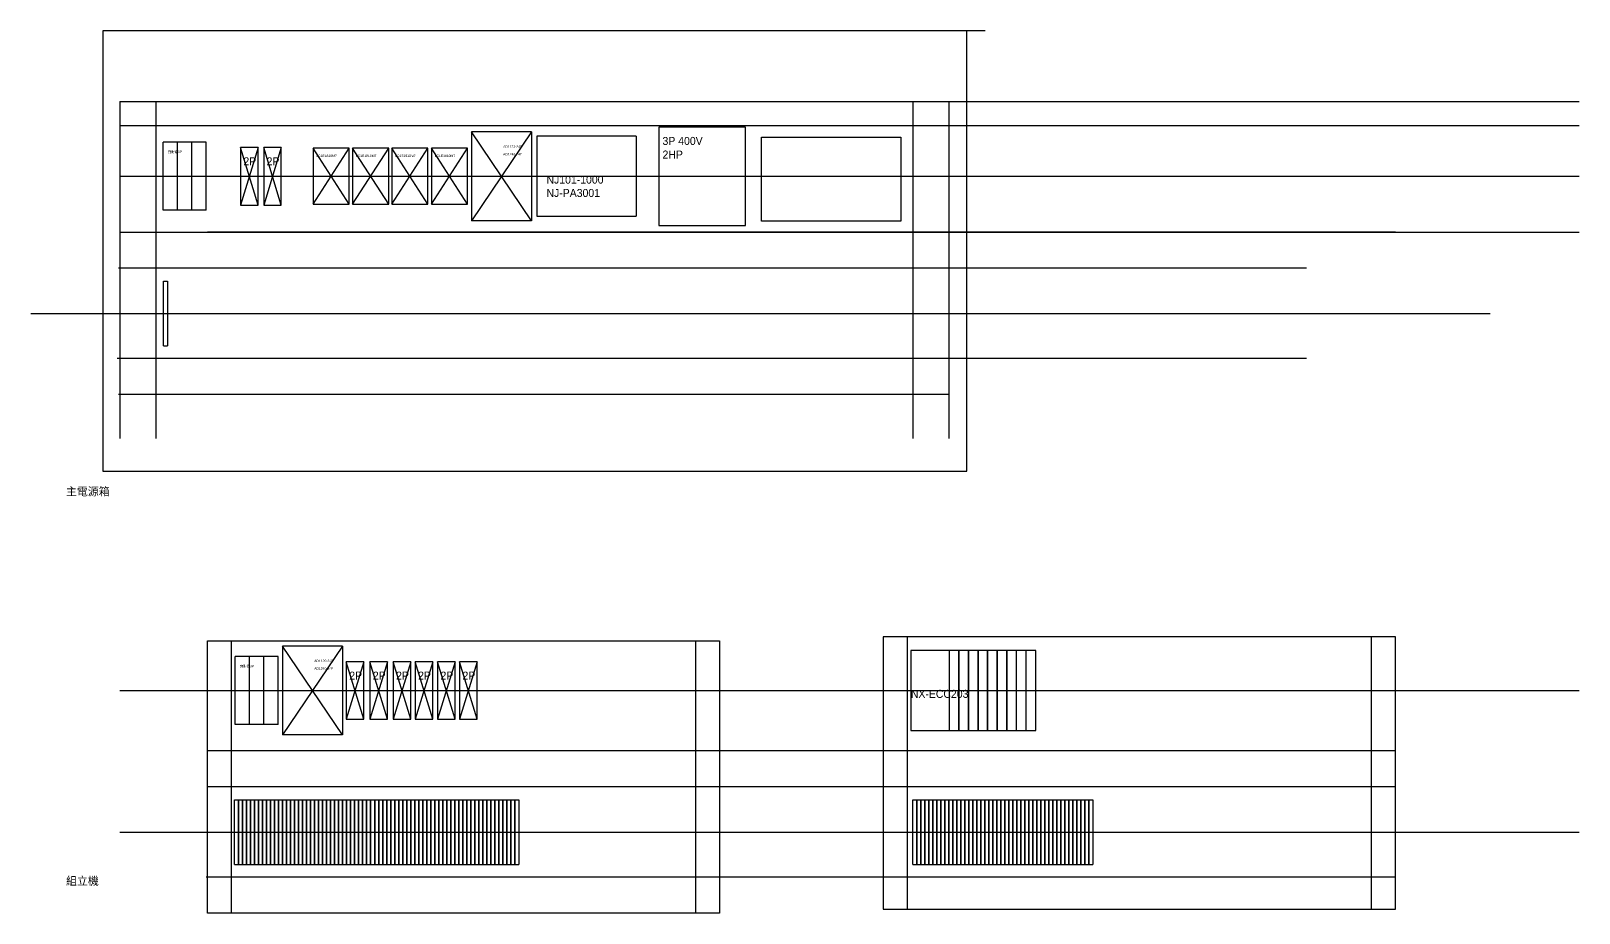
# Model space of a CAD drawing. Header units: millimetres. Extents: x -1938 to 2299, y -1655 to 1008.
# Drawn here: x 333 to 2268, y -94 to 1008 of the extents above; entities that cross this region are included whole.
import ezdxf

# ---------------------------------------------------------------- set-up
doc = ezdxf.new("R2010")
doc.units = ezdxf.units.MM
doc.styles.add('註記', font='arial.ttf', dxfattribs={"height": 3})

msp = doc.modelspace()

# ---------------------------------------------------------------- linework, layer by layer
for p, q in [((1525.5, 1007.5), (423, 1007.5)), ((423, 1007.5), (423, 457.5)), ((1502.5, 457.5), (1502.5, 1007.5)), ((423, 952), (423, 457.5)), ((444, 919.5), (2267.5, 919.5)), ((444, 919.5), (444, 498.5)), ((489, 919.5), (489, 498.5)), ((1435, 919.5), (1435, 498.5)), ((1480, 919.5), (1480, 498.5)), ((444, 889.5), (2267.5, 889.5)), ((958.5, 881.5), (883.5, 881.5)), ((883.5, 881.5), (883.5, 770.5)), ((958.5, 881.5), (883.5, 770.5)), ((958.5, 770.5), (883.5, 881.5)), ((958.5, 881.5), (958.5, 770.5)), ((965.2, 876), (965.2, 776)), ((1089.2, 876), (965.2, 876)), ((1089.2, 876), (1089.2, 776)), ((1225.8, 887.5), (1117.8, 887.5)), ((1117.8, 887.5), (1117.8, 764.5)), ((1225.8, 764.5), (1225.8, 887.5)), ((1246, 875), (1420, 875)), ((1246, 770), (1246, 875)), ((1420, 875), (1420, 770)), ((498, 783.5), (498, 868.5)), ((552, 868.5), (498, 868.5)), ((516, 783.5), (516, 868.5)), ((534, 783.5), (534, 868.5)), ((552, 783.5), (552, 868.5)), ((616.8, 862), (594.8, 862)), ((594.8, 862), (594.8, 790)), ((616.8, 862), (594.8, 790)), ((616.8, 790), (594.8, 862)), ((616.8, 790), (616.8, 862)), ((645.8, 862), (623.8, 862)), ((623.8, 862), (623.8, 790)), ((645.8, 862), (623.8, 790)), ((645.8, 790), (623.8, 862)), ((645.8, 790), (645.8, 862)), ((730.5, 861), (685.5, 861)), ((685.5, 861), (685.5, 791)), ((685.5, 791), (730.5, 861)), ((730.5, 791), (685.5, 861)), ((730.5, 791), (730.5, 861)), ((780, 861), (735, 861)), ((735, 861), (735, 791)), ((735, 791), (780, 861)), ((780, 791), (735, 861)), ((780, 791), (780, 861)), ((829, 861), (784, 861)), ((784, 861), (784, 791)), ((784, 791), (829, 861)), ((829, 791), (784, 861)), ((829, 791), (829, 861)), ((878.5, 861), (833.5, 861)), ((833.5, 861), (833.5, 791)), ((833.5, 791), (878.5, 861)), ((878.5, 791), (833.5, 861)), ((878.5, 791), (878.5, 861)), ((444, 826), (2267.5, 826)), ((552, 783.5), (498, 783.5)), ((594.8, 790), (616.8, 790)), ((623.8, 790), (645.8, 790)), ((685.5, 791), (730.5, 791)), ((735, 791), (780, 791)), ((784, 791), (829, 791)), ((833.5, 791), (878.5, 791)), ((965.2, 776), (1089.2, 776)), ((444, 756), (2267.5, 756)), ((2038, 756), (553.5, 756)), ((958.5, 770.5), (883.5, 770.5)), ((1117.8, 764.5), (1225.8, 764.5)), ((1420, 770), (1246, 770)), ((1927, 711), (442.5, 711)), ((498.5, 614), (498.5, 695)), ((498.5, 695), (503.5, 695)), ((503.5, 695), (503.5, 614)), ((333, 654.5), (2156.5, 654.5)), ((498.5, 614), (503.5, 614)), ((1927, 598.5), (440.8, 598.5)), ((1480, 553.5), (442.5, 553.5)), ((423, 457.5), (1502.5, 457.5)), ((553.5, -94.5), (553.5, 245.5)), ((553.5, 245.5), (1193.5, 245.5)), ((583.5, -94.5), (583.5, 245.5)), ((722.5, 239), (647.5, 239)), ((647.5, 239), (647.5, 128)), ((722.5, 239), (647.5, 128)), ((722.5, 128), (647.5, 239)), ((722.5, 239), (722.5, 128)), ((1163.5, 245.5), (1163.5, -94.5)), ((1193.5, 245.5), (1193.5, -94.5)), ((2038, 250.5), (1398, 250.5)), ((1398, 250.5), (1398, -89.5)), ((1428, 250.5), (1428, -89.5)), ((1432.5, 233.5), (1432.5, 133.5)), ((1480.5, 233.5), (1432.5, 233.5)), ((1480.5, 233.5), (1480.5, 133.5)), ((1492.5, 233.5), (1480.5, 233.5)), ((1480.5, 233.5), (1480.5, 133.5)), ((1492.5, 133.5), (1492.5, 233.5)), ((1492.5, 233.5), (1492.5, 133.5)), ((1504.5, 233.5), (1492.5, 233.5)), ((1504.5, 133.5), (1504.5, 233.5)), ((1504.5, 233.5), (1504.5, 133.5)), ((1516.5, 233.5), (1504.5, 233.5)), ((1516.5, 133.5), (1516.5, 233.5)), ((1516.5, 233.5), (1516.5, 133.5)), ((1528.5, 233.5), (1516.5, 233.5)), ((1528.5, 133.5), (1528.5, 233.5)), ((1528.5, 233.5), (1528.5, 133.5)), ((1540.5, 233.5), (1528.5, 233.5)), ((1540.5, 133.5), (1540.5, 233.5)), ((1540.5, 233.5), (1540.5, 133.5)), ((1552.5, 233.5), (1540.5, 233.5)), ((1552.5, 133.5), (1552.5, 233.5)), ((1552.5, 233.5), (1552.5, 133.5)), ((1564.5, 233.5), (1552.5, 233.5)), ((1564.5, 133.5), (1564.5, 233.5)), ((1576.5, 233.5), (1564.5, 233.5)), ((1576.5, 133.5), (1576.5, 233.5)), ((1588.5, 233.5), (1576.5, 233.5)), ((1588.5, 133.5), (1588.5, 233.5)), ((2008, -89.5), (2008, 250.5)), ((2038, -89.5), (2038, 250.5)), ((588, 141), (588, 226)), ((642, 226), (588, 226)), ((606, 141), (606, 226)), ((624, 141), (624, 226)), ((642, 141), (642, 226)), ((749, 219.5), (727, 219.5)), ((727, 219.5), (727, 147.5)), ((749, 219.5), (727, 147.5)), ((749, 147.5), (727, 219.5)), ((749, 147.5), (749, 219.5)), ((778.5, 219.5), (756.5, 219.5)), ((756.5, 219.5), (756.5, 147.5)), ((778.5, 219.5), (756.5, 147.5)), ((778.5, 147.5), (756.5, 219.5)), ((778.5, 147.5), (778.5, 219.5)), ((807.5, 219.5), (785.5, 219.5)), ((785.5, 219.5), (785.5, 147.5)), ((807.5, 219.5), (785.5, 147.5)), ((807.5, 147.5), (785.5, 219.5)), ((807.5, 147.5), (807.5, 219.5)), ((835, 219.5), (813, 219.5)), ((813, 219.5), (813, 147.5)), ((835, 219.5), (813, 147.5)), ((835, 147.5), (813, 219.5)), ((835, 147.5), (835, 219.5)), ((863, 219.5), (841, 219.5)), ((841, 219.5), (841, 147.5)), ((863, 219.5), (841, 147.5)), ((863, 147.5), (841, 219.5)), ((863, 147.5), (863, 219.5)), ((890.5, 219.5), (868.5, 219.5)), ((868.5, 219.5), (868.5, 147.5)), ((890.5, 219.5), (868.5, 147.5)), ((890.5, 147.5), (868.5, 219.5)), ((890.5, 147.5), (890.5, 219.5)), ((444, 183.5), (2267.5, 183.5)), ((642, 141), (588, 141)), ((727, 147.5), (749, 147.5)), ((756.5, 147.5), (778.5, 147.5)), ((785.5, 147.5), (807.5, 147.5)), ((813, 147.5), (835, 147.5)), ((841, 147.5), (863, 147.5)), ((868.5, 147.5), (890.5, 147.5)), ((722.5, 128), (647.5, 128)), ((1432.5, 133.5), (1480.5, 133.5)), ((1480.5, 133.5), (1492.5, 133.5)), ((1492.5, 133.5), (1504.5, 133.5)), ((1504.5, 133.5), (1516.5, 133.5)), ((1516.5, 133.5), (1528.5, 133.5)), ((1528.5, 133.5), (1540.5, 133.5)), ((1540.5, 133.5), (1552.5, 133.5)), ((1552.5, 133.5), (1564.5, 133.5)), ((1564.5, 133.5), (1576.5, 133.5)), ((1576.5, 133.5), (1588.5, 133.5)), ((2038, 108), (553.5, 108)), ((2038, 63), (553.5, 63)), ((587.5, -34), (587.5, 47)), ((587.5, 47), (592.5, 47)), ((592.5, 47), (592.5, -34)), ((592.5, -34), (592.5, 47)), ((592.5, 47), (597.5, 47)), ((597.5, 47), (597.5, -34)), ((597.5, -34), (597.5, 47)), ((597.5, 47), (602.5, 47)), ((602.5, 47), (602.5, -34)), ((602.5, -34), (602.5, 47)), ((602.5, 47), (607.5, 47)), ((607.5, 47), (607.5, -34)), ((607.5, -34), (607.5, 47)), ((607.5, 47), (612.5, 47)), ((612.5, 47), (612.5, -34)), ((612.5, -34), (612.5, 47)), ((612.5, 47), (617.5, 47)), ((617.5, 47), (617.5, -34)), ((617.5, -34), (617.5, 47)), ((617.5, 47), (622.5, 47)), ((622.5, 47), (622.5, -34)), ((622.5, -34), (622.5, 47)), ((622.5, 47), (627.5, 47)), ((627.5, 47), (627.5, -34)), ((627.5, -34), (627.5, 47)), ((627.5, 47), (632.5, 47)), ((632.5, 47), (632.5, -34)), ((632.5, -34), (632.5, 47)), ((632.5, 47), (637.5, 47)), ((637.5, 47), (637.5, -34)), ((637.5, -34), (637.5, 47)), ((637.5, 47), (642.5, 47)), ((642.5, 47), (642.5, -34)), ((642.5, -34), (642.5, 47)), ((642.5, 47), (647.5, 47)), ((647.5, 47), (647.5, -34)), ((647.5, -34), (647.5, 47)), ((647.5, 47), (652.5, 47)), ((652.5, 47), (652.5, -34)), ((652.5, -34), (652.5, 47)), ((652.5, 47), (657.5, 47)), ((657.5, 47), (657.5, -34)), ((657.5, -34), (657.5, 47)), ((657.5, 47), (662.5, 47)), ((662.5, 47), (662.5, -34)), ((662.5, -34), (662.5, 47)), ((662.5, 47), (667.5, 47)), ((667.5, 47), (667.5, -34)), ((667.5, -34), (667.5, 47)), ((667.5, 47), (672.5, 47)), ((672.5, 47), (672.5, -34)), ((672.5, -34), (672.5, 47)), ((672.5, 47), (677.5, 47)), ((677.5, 47), (677.5, -34)), ((677.5, -34), (677.5, 47)), ((677.5, 47), (682.5, 47)), ((682.5, 47), (682.5, -34)), ((682.5, -34), (682.5, 47)), ((682.5, 47), (687.5, 47)), ((687.5, 47), (687.5, -34)), ((687.5, -34), (687.5, 47)), ((687.5, 47), (692.5, 47)), ((692.5, 47), (692.5, -34)), ((692.5, -34), (692.5, 47)), ((692.5, 47), (697.5, 47)), ((697.5, 47), (697.5, -34)), ((697.5, -34), (697.5, 47)), ((697.5, 47), (702.5, 47)), ((702.5, 47), (702.5, -34)), ((702.5, -34), (702.5, 47)), ((702.5, 47), (707.5, 47)), ((707.5, 47), (707.5, -34)), ((707.5, -34), (707.5, 47)), ((707.5, 47), (712.5, 47)), ((712.5, 47), (712.5, -34)), ((712.5, -34), (712.5, 47)), ((712.5, 47), (717.5, 47)), ((717.5, 47), (717.5, -34)), ((717.5, -34), (717.5, 47)), ((717.5, 47), (722.5, 47)), ((722.5, 47), (722.5, -34)), ((722.5, -34), (722.5, 47)), ((722.5, 47), (727.5, 47)), ((727.5, 47), (727.5, -34)), ((727.5, -34), (727.5, 47)), ((727.5, 47), (732.5, 47)), ((732.5, 47), (732.5, -34)), ((732.5, -34), (732.5, 47)), ((732.5, 47), (737.5, 47)), ((737.5, 47), (737.5, -34)), ((737.5, -34), (737.5, 47)), ((737.5, 47), (742.5, 47)), ((742.5, 47), (742.5, -34)), ((742.5, -34), (742.5, 47)), ((742.5, 47), (747.5, 47)), ((747.5, 47), (747.5, -34)), ((747.5, -34), (747.5, 47)), ((747.5, 47), (752.5, 47)), ((752.5, 47), (752.5, -34)), ((752.5, -34), (752.5, 47)), ((752.5, 47), (757.5, 47)), ((757.5, 47), (757.5, -34)), ((757.5, -34), (757.5, 47)), ((757.5, 47), (762.5, 47)), ((762.5, 47), (762.5, -34)), ((762.5, -34), (762.5, 47)), ((762.5, 47), (767.5, 47)), ((767.5, 47), (767.5, -34)), ((767.5, -34), (767.5, 47)), ((767.5, 47), (772.5, 47)), ((772.5, 47), (772.5, -34)), ((772.5, -34), (772.5, 47)), ((772.5, 47), (777.5, 47)), ((777.5, 47), (777.5, -34)), ((777.5, -34), (777.5, 47)), ((777.5, 47), (782.5, 47)), ((782.5, 47), (782.5, -34)), ((782.5, -34), (782.5, 47)), ((782.5, 47), (787.5, 47)), ((787.5, 47), (787.5, -34)), ((787.5, -34), (787.5, 47)), ((787.5, 47), (792.5, 47)), ((792.5, 47), (792.5, -34)), ((792.5, -34), (792.5, 47)), ((792.5, 47), (797.5, 47)), ((797.5, 47), (797.5, -34)), ((797.5, -34), (797.5, 47)), ((797.5, 47), (802.5, 47)), ((802.5, 47), (802.5, -34)), ((802.5, -34), (802.5, 47)), ((802.5, 47), (807.5, 47)), ((807.5, 47), (807.5, -34)), ((807.5, -34), (807.5, 47)), ((807.5, 47), (812.5, 47)), ((812.5, 47), (812.5, -34)), ((812.5, -34), (812.5, 47)), ((812.5, 47), (817.5, 47)), ((817.5, 47), (817.5, -34)), ((817.5, -34), (817.5, 47)), ((817.5, 47), (822.5, 47)), ((822.5, 47), (822.5, -34)), ((822.5, -34), (822.5, 47)), ((822.5, 47), (827.5, 47)), ((827.5, 47), (827.5, -34)), ((827.5, -34), (827.5, 47)), ((827.5, 47), (832.5, 47)), ((832.5, 47), (832.5, -34)), ((832.5, -34), (832.5, 47)), ((832.5, 47), (837.5, 47)), ((837.5, 47), (837.5, -34)), ((837.5, -34), (837.5, 47)), ((837.5, 47), (842.5, 47)), ((842.5, 47), (842.5, -34)), ((842.5, -34), (842.5, 47)), ((842.5, 47), (847.5, 47)), ((847.5, 47), (847.5, -34)), ((847.5, -34), (847.5, 47)), ((847.5, 47), (852.5, 47)), ((852.5, 47), (852.5, -34)), ((852.5, -34), (852.5, 47)), ((852.5, 47), (857.5, 47)), ((857.5, 47), (857.5, -34)), ((857.5, -34), (857.5, 47)), ((857.5, 47), (862.5, 47)), ((862.5, 47), (862.5, -34)), ((862.5, -34), (862.5, 47)), ((862.5, 47), (867.5, 47)), ((867.5, 47), (867.5, -34)), ((867.5, -34), (867.5, 47)), ((867.5, 47), (872.5, 47)), ((872.5, 47), (872.5, -34)), ((872.5, -34), (872.5, 47)), ((872.5, 47), (877.5, 47)), ((877.5, 47), (877.5, -34)), ((877.5, -34), (877.5, 47)), ((877.5, 47), (882.5, 47)), ((882.5, 47), (882.5, -34)), ((882.5, -34), (882.5, 47)), ((882.5, 47), (887.5, 47)), ((887.5, 47), (887.5, -34)), ((887.5, -34), (887.5, 47)), ((887.5, 47), (892.5, 47)), ((892.5, 47), (892.5, -34)), ((892.5, -34), (892.5, 47)), ((892.5, 47), (897.5, 47)), ((897.5, 47), (897.5, -34)), ((897.5, -34), (897.5, 47)), ((897.5, 47), (902.5, 47)), ((902.5, 47), (902.5, -34)), ((902.5, -34), (902.5, 47)), ((902.5, 47), (907.5, 47)), ((907.5, 47), (907.5, -34)), ((907.5, -34), (907.5, 47)), ((907.5, 47), (912.5, 47)), ((912.5, 47), (912.5, -34)), ((912.5, -34), (912.5, 47)), ((912.5, 47), (917.5, 47)), ((917.5, 47), (917.5, -34)), ((917.5, -34), (917.5, 47)), ((917.5, 47), (922.5, 47)), ((922.5, 47), (922.5, -34)), ((922.5, -34), (922.5, 47)), ((922.5, 47), (927.5, 47)), ((927.5, 47), (927.5, -34)), ((927.5, -34), (927.5, 47)), ((927.5, 47), (932.5, 47)), ((932.5, 47), (932.5, -34)), ((932.5, -34), (932.5, 47)), ((932.5, 47), (937.5, 47)), ((937.5, 47), (937.5, -34)), ((937.5, -34), (937.5, 47)), ((937.5, 47), (942.5, 47)), ((942.5, 47), (942.5, -34)), ((1435, -34), (1435, 47)), ((1435, 47), (1440, 47)), ((1440, 47), (1440, -34)), ((1440, -34), (1440, 47)), ((1440, 47), (1445, 47)), ((1445, 47), (1445, -34)), ((1445, -34), (1445, 47)), ((1445, 47), (1450, 47)), ((1450, 47), (1450, -34)), ((1450, -34), (1450, 47)), ((1450, 47), (1455, 47)), ((1455, 47), (1455, -34)), ((1455, -34), (1455, 47)), ((1455, 47), (1460, 47)), ((1460, 47), (1460, -34)), ((1460, -34), (1460, 47)), ((1460, 47), (1465, 47)), ((1465, 47), (1465, -34)), ((1465, -34), (1465, 47)), ((1465, 47), (1470, 47)), ((1470, 47), (1470, -34)), ((1470, -34), (1470, 47)), ((1470, 47), (1475, 47)), ((1475, 47), (1475, -34)), ((1475, -34), (1475, 47)), ((1475, 47), (1480, 47)), ((1480, 47), (1480, -34)), ((1480, -34), (1480, 47)), ((1480, 47), (1485, 47)), ((1485, 47), (1485, -34)), ((1485, -34), (1485, 47)), ((1485, 47), (1490, 47)), ((1490, 47), (1490, -34)), ((1490, -34), (1490, 47)), ((1490, 47), (1495, 47)), ((1495, 47), (1495, -34)), ((1495, -34), (1495, 47)), ((1495, 47), (1500, 47)), ((1500, 47), (1500, -34)), ((1500, -34), (1500, 47)), ((1500, 47), (1505, 47)), ((1505, 47), (1505, -34)), ((1505, -34), (1505, 47)), ((1505, 47), (1510, 47)), ((1510, 47), (1510, -34)), ((1510, -34), (1510, 47)), ((1510, 47), (1515, 47)), ((1515, 47), (1515, -34)), ((1515, -34), (1515, 47)), ((1515, 47), (1520, 47)), ((1520, 47), (1520, -34)), ((1520, -34), (1520, 47)), ((1520, 47), (1525, 47)), ((1525, 47), (1525, -34)), ((1525, -34), (1525, 47)), ((1525, 47), (1530, 47)), ((1530, 47), (1530, -34)), ((1530, -34), (1530, 47)), ((1530, 47), (1535, 47)), ((1535, 47), (1535, -34)), ((1535, -34), (1535, 47)), ((1535, 47), (1540, 47)), ((1540, 47), (1540, -34)), ((1540, -34), (1540, 47)), ((1540, 47), (1545, 47)), ((1545, 47), (1545, -34)), ((1545, -34), (1545, 47)), ((1545, 47), (1550, 47)), ((1550, 47), (1550, -34)), ((1550, -34), (1550, 47)), ((1550, 47), (1555, 47)), ((1555, 47), (1555, -34)), ((1555, -34), (1555, 47)), ((1555, 47), (1560, 47)), ((1560, 47), (1560, -34)), ((1560, -34), (1560, 47)), ((1560, 47), (1565, 47)), ((1565, 47), (1565, -34)), ((1565, -34), (1565, 47)), ((1565, 47), (1570, 47)), ((1570, 47), (1570, -34)), ((1570, -34), (1570, 47)), ((1570, 47), (1575, 47)), ((1575, 47), (1575, -34)), ((1575, -34), (1575, 47)), ((1575, 47), (1580, 47)), ((1580, 47), (1580, -34)), ((1580, -34), (1580, 47)), ((1580, 47), (1585, 47)), ((1585, 47), (1585, -34)), ((1585, -34), (1585, 47)), ((1585, 47), (1590, 47)), ((1590, 47), (1590, -34)), ((1590, -34), (1590, 47)), ((1590, 47), (1595, 47)), ((1595, 47), (1595, -34)), ((1595, -34), (1595, 47)), ((1595, 47), (1600, 47)), ((1600, 47), (1600, -34)), ((1600, -34), (1600, 47)), ((1600, 47), (1605, 47)), ((1605, 47), (1605, -34)), ((1605, -34), (1605, 47)), ((1605, 47), (1610, 47)), ((1610, 47), (1610, -34)), ((1610, -34), (1610, 47)), ((1610, 47), (1615, 47)), ((1615, 47), (1615, -34)), ((1615, -34), (1615, 47)), ((1615, 47), (1620, 47)), ((1620, 47), (1620, -34)), ((1620, -34), (1620, 47)), ((1620, 47), (1625, 47)), ((1625, 47), (1625, -34)), ((1625, -34), (1625, 47)), ((1625, 47), (1630, 47)), ((1630, 47), (1630, -34)), ((1630, -34), (1630, 47)), ((1630, 47), (1635, 47)), ((1635, 47), (1635, -34)), ((1635, -34), (1635, 47)), ((1635, 47), (1640, 47)), ((1640, 47), (1640, -34)), ((1640, -34), (1640, 47)), ((1640, 47), (1645, 47)), ((1645, 47), (1645, -34)), ((1645, -34), (1645, 47)), ((1645, 47), (1650, 47)), ((1650, 47), (1650, -34)), ((1650, -34), (1650, 47)), ((1650, 47), (1655, 47)), ((1655, 47), (1655, -34)), ((1655, -34), (1655, 47)), ((1655, 47), (1660, 47)), ((1660, 47), (1660, -34)), ((444, 6.5), (2267.5, 6.5)), ((587.5, -34), (592.5, -34)), ((592.5, -34), (597.5, -34)), ((597.5, -34), (602.5, -34)), ((602.5, -34), (607.5, -34)), ((607.5, -34), (612.5, -34)), ((612.5, -34), (617.5, -34)), ((617.5, -34), (622.5, -34)), ((622.5, -34), (627.5, -34)), ((627.5, -34), (632.5, -34)), ((632.5, -34), (637.5, -34)), ((637.5, -34), (642.5, -34)), ((642.5, -34), (647.5, -34)), ((647.5, -34), (652.5, -34)), ((652.5, -34), (657.5, -34)), ((657.5, -34), (662.5, -34)), ((662.5, -34), (667.5, -34)), ((667.5, -34), (672.5, -34)), ((672.5, -34), (677.5, -34)), ((677.5, -34), (682.5, -34)), ((682.5, -34), (687.5, -34)), ((687.5, -34), (692.5, -34)), ((692.5, -34), (697.5, -34)), ((697.5, -34), (702.5, -34)), ((702.5, -34), (707.5, -34)), ((707.5, -34), (712.5, -34)), ((712.5, -34), (717.5, -34)), ((717.5, -34), (722.5, -34)), ((722.5, -34), (727.5, -34)), ((727.5, -34), (732.5, -34)), ((732.5, -34), (737.5, -34)), ((737.5, -34), (742.5, -34)), ((742.5, -34), (747.5, -34)), ((747.5, -34), (752.5, -34)), ((752.5, -34), (757.5, -34)), ((757.5, -34), (762.5, -34)), ((762.5, -34), (767.5, -34)), ((767.5, -34), (772.5, -34)), ((772.5, -34), (777.5, -34)), ((777.5, -34), (782.5, -34)), ((782.5, -34), (787.5, -34)), ((787.5, -34), (792.5, -34)), ((792.5, -34), (797.5, -34)), ((797.5, -34), (802.5, -34)), ((802.5, -34), (807.5, -34)), ((807.5, -34), (812.5, -34)), ((812.5, -34), (817.5, -34)), ((817.5, -34), (822.5, -34)), ((822.5, -34), (827.5, -34)), ((827.5, -34), (832.5, -34)), ((832.5, -34), (837.5, -34)), ((837.5, -34), (842.5, -34)), ((842.5, -34), (847.5, -34)), ((847.5, -34), (852.5, -34)), ((852.5, -34), (857.5, -34)), ((857.5, -34), (862.5, -34)), ((862.5, -34), (867.5, -34)), ((867.5, -34), (872.5, -34)), ((872.5, -34), (877.5, -34)), ((877.5, -34), (882.5, -34)), ((882.5, -34), (887.5, -34)), ((887.5, -34), (892.5, -34)), ((892.5, -34), (897.5, -34)), ((897.5, -34), (902.5, -34)), ((902.5, -34), (907.5, -34)), ((907.5, -34), (912.5, -34)), ((912.5, -34), (917.5, -34)), ((917.5, -34), (922.5, -34)), ((922.5, -34), (927.5, -34)), ((927.5, -34), (932.5, -34)), ((932.5, -34), (937.5, -34)), ((937.5, -34), (942.5, -34)), ((1435, -34), (1440, -34)), ((1440, -34), (1445, -34)), ((1445, -34), (1450, -34)), ((1450, -34), (1455, -34)), ((1455, -34), (1460, -34)), ((1460, -34), (1465, -34)), ((1465, -34), (1470, -34)), ((1470, -34), (1475, -34)), ((1475, -34), (1480, -34)), ((1480, -34), (1485, -34)), ((1485, -34), (1490, -34)), ((1490, -34), (1495, -34)), ((1495, -34), (1500, -34)), ((1500, -34), (1505, -34)), ((1505, -34), (1510, -34)), ((1510, -34), (1515, -34)), ((1515, -34), (1520, -34)), ((1520, -34), (1525, -34)), ((1525, -34), (1530, -34)), ((1530, -34), (1535, -34)), ((1535, -34), (1540, -34)), ((1540, -34), (1545, -34)), ((1545, -34), (1550, -34)), ((1550, -34), (1555, -34)), ((1555, -34), (1560, -34)), ((1560, -34), (1565, -34)), ((1565, -34), (1570, -34)), ((1570, -34), (1575, -34)), ((1575, -34), (1580, -34)), ((1580, -34), (1585, -34)), ((1585, -34), (1590, -34)), ((1590, -34), (1595, -34)), ((1595, -34), (1600, -34)), ((1600, -34), (1605, -34)), ((1605, -34), (1610, -34)), ((1610, -34), (1615, -34)), ((1615, -34), (1620, -34)), ((1620, -34), (1625, -34)), ((1625, -34), (1630, -34)), ((1630, -34), (1635, -34)), ((1635, -34), (1640, -34)), ((1640, -34), (1645, -34)), ((1645, -34), (1650, -34)), ((1650, -34), (1655, -34)), ((1655, -34), (1660, -34)), ((2038, -49.5), (551.8, -49.5)), ((1193.5, -94.5), (553.5, -94.5)), ((1398, -89.5), (2038, -89.5))]:
    msp.add_line(p, q)

# ---------------------------------------------------------------- texts
at = {"attachment_point": 1, "style": '註記'}
for s, width, insert, char_height in [('{\\fPMingLiU|b0|i0|c136|p18;3P 400V}', 57.5, (1122.2, 875.1), 10), ('{\\fPMingLiU|b0|i0|c136|p18;施耐德}3P', 29, (504, 858), 3), ('LC1E1810M7', 37, (689.5, 853), 3), ('LC1E1810M7', 37, (739, 853), 3), ('LC1E1810M7', 37, (788, 853), 3), ('LC1E1810M7', 37, (837.5, 853), 3), ('AD1120-24F', 37.5, (923, 864.5), 3), ('AD1240-24F', 37.5, (923, 855), 3), ('{\\fPMingLiU|b0|i0|c136|p18;2HP}', 57.5, (1122.2, 858.1), 10), ('{\\fPMingLiU|b0|i0|c136|p18;2P}', 17, (598.5, 849.6), 10), ('{\\fPMingLiU|b0|i0|c136|p18;2P}', 17, (627.5, 849.6), 10), ('{\\fPMingLiU|b0|i0|c136|p18;NJ101-1000\\PNJ-PA3001}', 41.5, (977.2, 826.8), 10), ('{\\fPMingLiU|b0|i0|c136|p18;主電源箱}', 57.5, (376.8, 437.1), 10), ('{\\fPMingLiU|b0|i0|c136|p18;施耐德}3P', 29, (594, 215.5), 3), ('AD1120-24F', 37.5, (687, 222), 3), ('AD1240-24F', 37.5, (687, 212.5), 3), ('{\\fPMingLiU|b0|i0|c136|p18;2P}', 17, (730.8, 207.1), 10), ('{\\fPMingLiU|b0|i0|c136|p18;2P}', 17, (760.3, 207.1), 10), ('{\\fPMingLiU|b0|i0|c136|p18;2P}', 17, (789.3, 207.1), 10), ('{\\fPMingLiU|b0|i0|c136|p18;2P}', 17, (816.8, 207.1), 10), ('{\\fPMingLiU|b0|i0|c136|p18;2P}', 17, (844.8, 207.1), 10), ('{\\fPMingLiU|b0|i0|c136|p18;2P}', 17, (872.3, 207.1), 10), ('{\\fPMingLiU|b0|i0|c136|p18;NX-ECC203}', 41.5, (1432.5, 184.3), 10), ('{\\fPMingLiU|b0|i0|c136|p18;組立機}', 57.5, (376.8, -49.4), 10)]:
    msp.add_mtext_dynamic_manual_height_columns(s, width=width, gutter_width=15, heights=[0], dxfattribs=dict(at, insert=insert, char_height=char_height))

doc.saveas('drawing.dxf')
